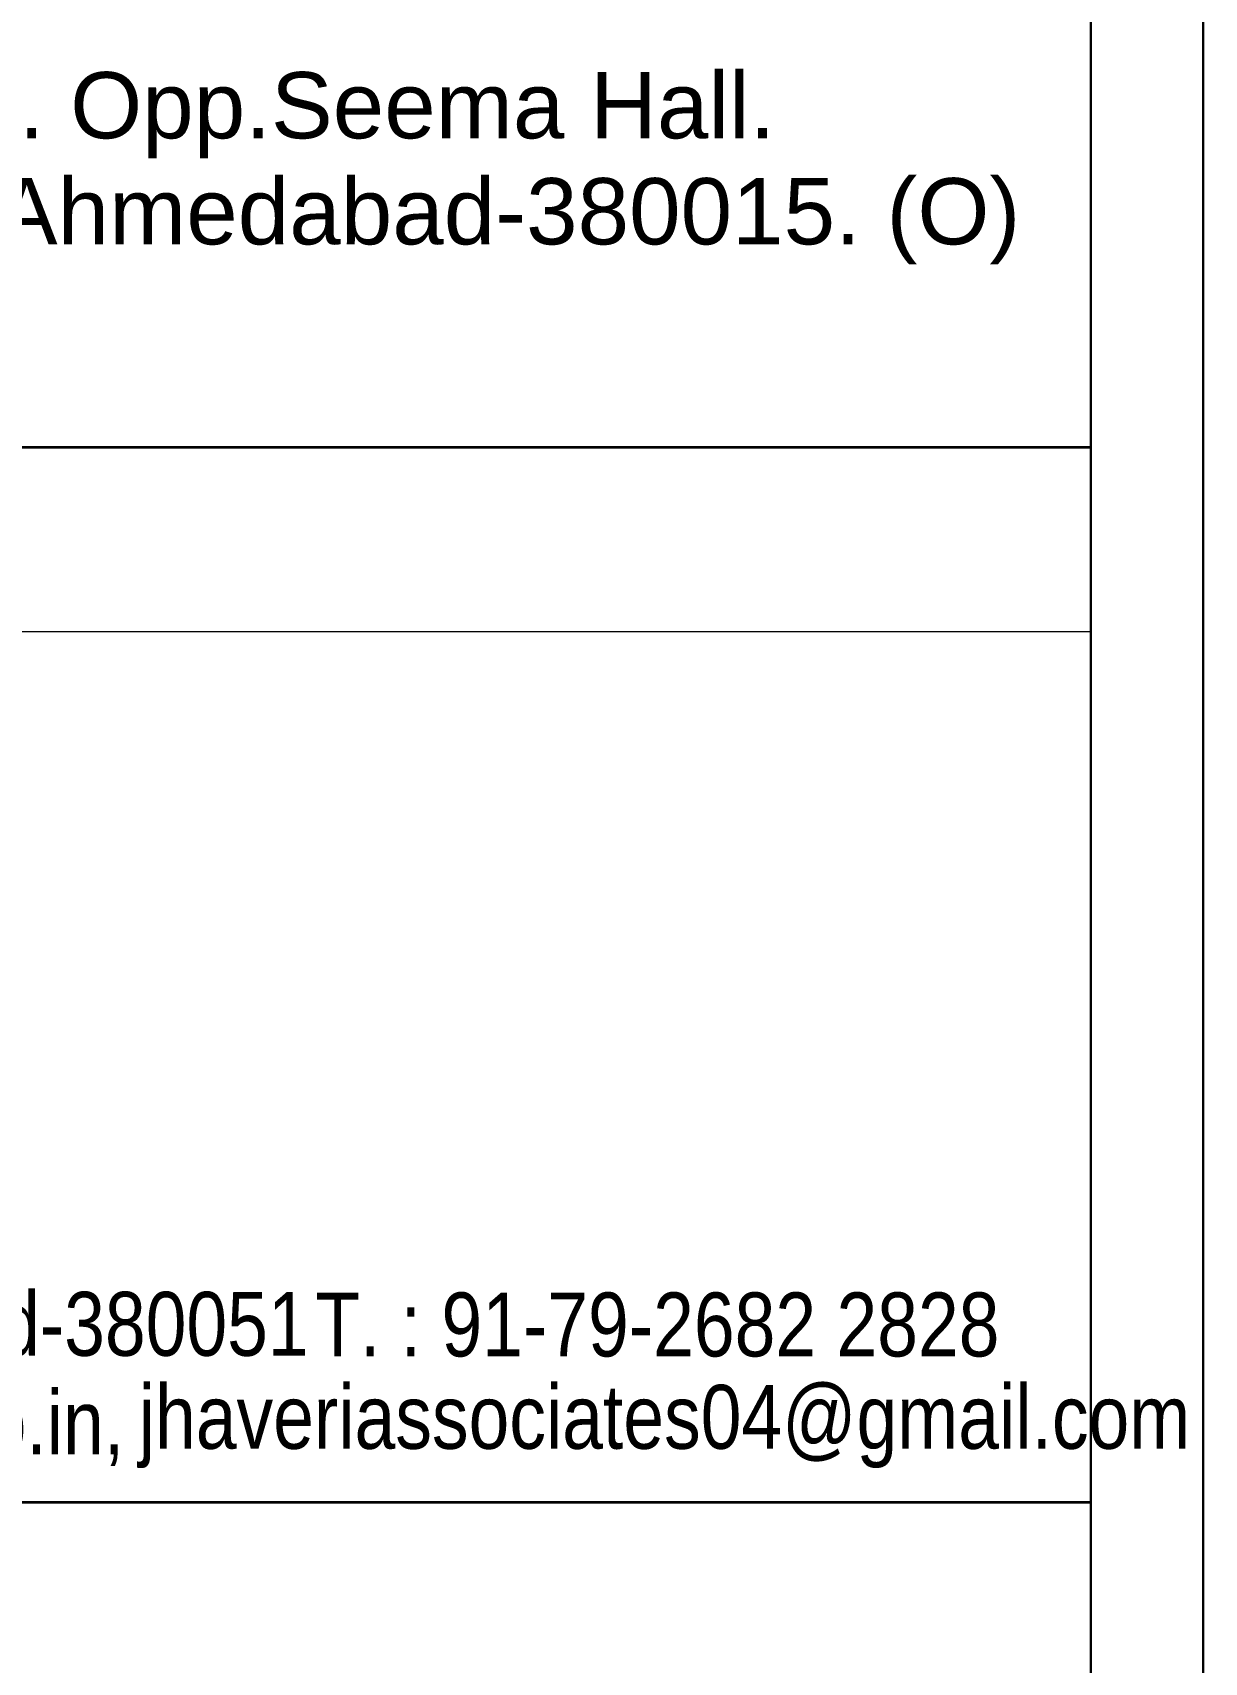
# Model space of a CAD drawing. Header units: millimetres. Extents: x 1112055 to 3390982, y -148532 to 766891.
# Drawn here: x 2825085 to 2829766, y 574378 to 580891 of the extents above; entities that cross this region are included whole.
import ezdxf

# ---------------------------------------------------------------- set-up
doc = ezdxf.new("R2010")
doc.units = ezdxf.units.MM
doc.layers.add('B TITLE BLOCK', color=250, linetype='Continuous', lineweight=0)
doc.layers.add('P_TITLE BLOCK TEXT', color=7, linetype='Continuous', lineweight=9)
doc.styles.add('SWINC', font='swissc.ttf')

msp = doc.modelspace()

# ---------------------------------------------------------------- linework, layer by layer
at = {"layer": 'B TITLE BLOCK', "color": 250, "lineweight": 0}
msp.add_line((2829312.9, 578496.8), (2817239.7, 578496.8), dxfattribs=at)
at = {"layer": 'B TITLE BLOCK', "color": 1, "const_width": 10.1}
msp.add_lwpolyline([(2685611, 653192.3), (2685611, 555757.1), (2829761.4, 555757.1), (2829761.4, 653192.3)], close=True, dxfattribs=at)
at = {"layer": 'B TITLE BLOCK', "color": 250, "lineweight": 0, "const_width": 10.1}
for points in [[(2686059.5, 652743.9), (2686059.5, 556205.5), (2829312.9, 556205.5), (2829312.9, 652743.9)], [(2817239.7, 556205.5), (2829312.9, 556205.5), (2829312.9, 652743.9), (2817239.7, 652743.9)], [(2829312.9, 583967.6), (2817239.7, 583967.6), (2817239.7, 579233.5), (2829312.9, 579233.5)], [(2829312.9, 556205.5), (2817239.7, 556205.5), (2817239.7, 579233.5), (2829312.9, 579233.5)]]:
    msp.add_lwpolyline(points, close=True, dxfattribs=at)
msp.add_lwpolyline([(2817239.7, 575017.5), (2829312.9, 575017.5)], dxfattribs=at)

# ---------------------------------------------------------------- texts
at = {"layer": 'P_TITLE BLOCK TEXT', "style": 'SWINC'}
for s, p in [('2, Palkhi Society, Nr. SBI, Vejalpur, Jivraj Park, Ahmedabad-380051', (2817338.4, 575603.3)), ('T. : 91-79-2682 2828 ', (2826214.1, 575600.8)), ('E-mail : jhaveriassociates04@yahoo.co.in,', (2819932, 575210.1)), (' jhaveriassociates04@gmail.com', (2825427.9, 575231.7))]:
    msp.add_text(s, height=255.484, dxfattribs=at).set_placement(p)
at = {"layer": 'P_TITLE BLOCK TEXT', "lineweight": 0, "char_height": 264.86, "attachment_point": 7, "style": 'SWINC'}
for s, insert in [('\\A1;{\\pql;\\fArial|b0|i0|c0|p34;1101, LANDMARK. Nr.Titanium City Centre. Opp.Seema Hall.}', (2817874.8, 580388.7)), ('\\A1;{\\pql;\\fArial|b0|i0|c0|p34;Anandnagar. Prahladnagar-Shyamal road. Ahmedabad-380015. (O)}', (2817883.7, 579965))]:
    msp.add_mtext(s, dxfattribs=dict(at, insert=insert))

doc.saveas('drawing.dxf')
